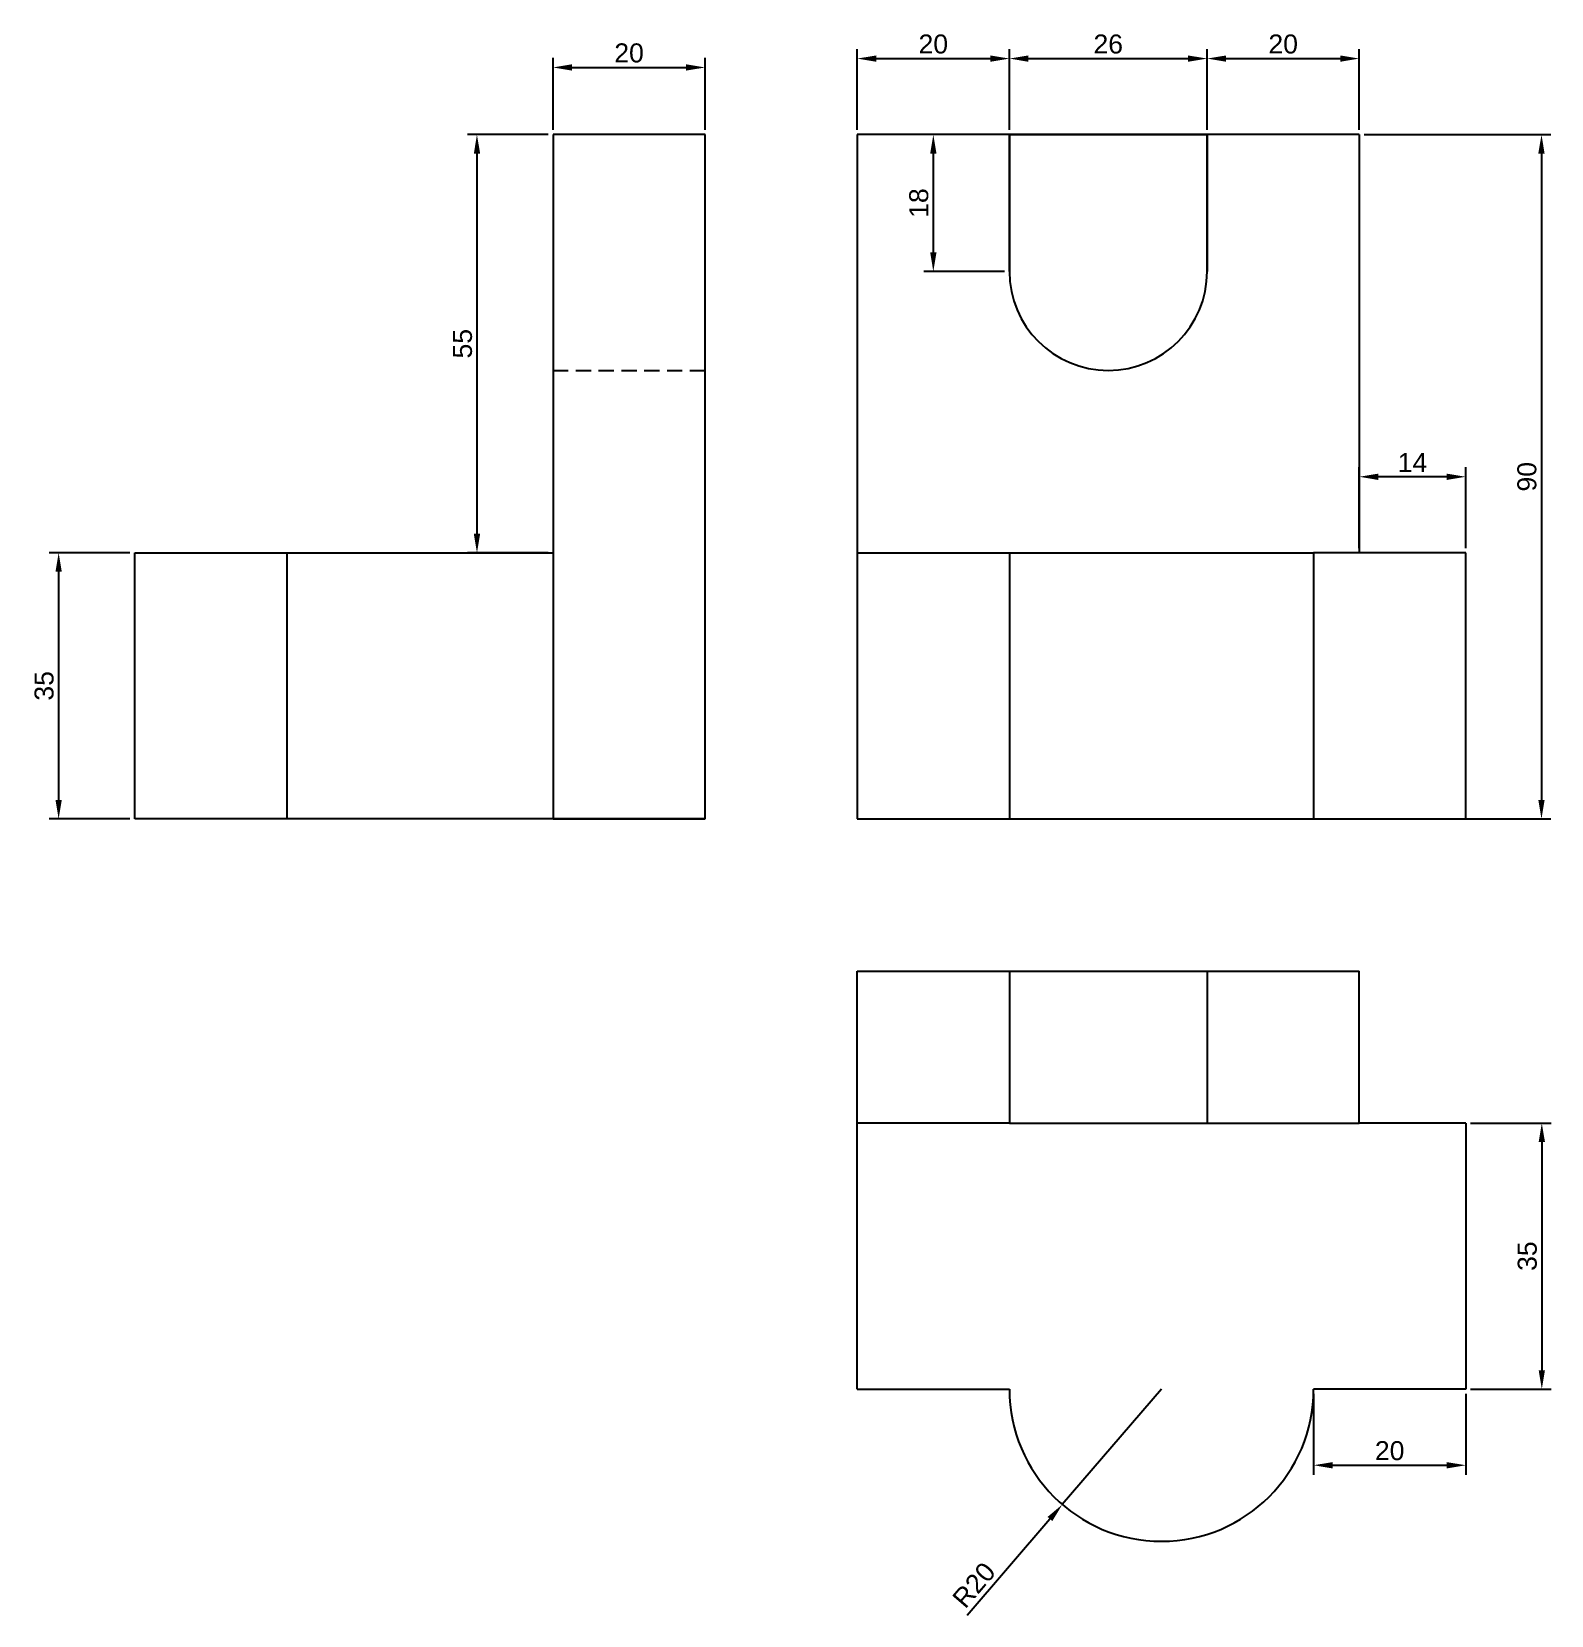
# Model space of a CAD drawing. Header units: millimetres. Extents: x 3391 to 3591, y 946 to 1154.
import ezdxf

# ---------------------------------------------------------------- set-up
doc = ezdxf.new("R2010")
doc.units = ezdxf.units.MM
doc.linetypes.add('JIS_02_2.0', pattern=[3, 2, -1])
doc.styles.get("Standard").update_dxf_attribs({"font": 'arial.ttf'})
doc.dimstyles.new('ISO-25', dxfattribs={"dimtxt": 2.5, "dimasz": 2.5, "dimexe": 1.25, "dimexo": 0.625, "dimtad": 1, "dimtxsty": 'Standard', "dimcen": 2.5, "dimadec": 0, "dimazin": 0, "dimtfac": 1, "dimtmove": 0, "dimatfit": 3, "dimfxl": 1, "dimarcsym": 0})

# ---------------------------------------------------------------- blocks, each defined once
blk = doc.blocks.new('*D2')
at = {"color": 0, "lineweight": -2, "transparency": 16777216}
for p, q in [((3580.6, 1010.34), (3591.22, 1010.34)), ((3589.97, 1007.84), (3589.97, 977.84)), ((3580.6, 975.34), (3591.22, 975.34))]:
    blk.add_line(p, q, dxfattribs=at)
at = {"color": 0, "transparency": 16777216}
for points in [[(3589.56, 1007.84), (3590.39, 1007.84), (3589.97, 1010.34)], [(3589.56, 977.84), (3590.39, 977.84), (3589.97, 975.34)]]:
    blk.add_solid(points, dxfattribs=at)
at = {"layer": 'Defpoints', "color": 0, "transparency": 16777216}
for p in [(3579.97, 1010.34), (3579.97, 975.34), (3589.97, 975.34)]:
    blk.add_point(p, dxfattribs=at)
at = {"color": 0, "transparency": 16777216, "insert": (3588.07, 992.84), "char_height": 2.5, "attachment_point": 5, "rotation": 90}
blk.add_mtext('35', dxfattribs=at)
blk = doc.blocks.new('*D3')
at = {"color": 0, "lineweight": -2, "transparency": 16777216}
for p, q in [((3559.97, 974.71), (3559.97, 964.09)), ((3579.97, 974.71), (3579.97, 964.09)), ((3562.47, 965.34), (3577.47, 965.34))]:
    blk.add_line(p, q, dxfattribs=at)
at = {"color": 0, "transparency": 16777216}
for points in [[(3562.47, 965.75), (3562.47, 964.92), (3559.97, 965.34)], [(3577.47, 965.75), (3577.47, 964.92), (3579.97, 965.34)]]:
    blk.add_solid(points, dxfattribs=at)
at = {"layer": 'Defpoints', "color": 0, "transparency": 16777216}
for p in [(3559.97, 975.34), (3579.97, 975.34), (3579.97, 965.34)]:
    blk.add_point(p, dxfattribs=at)
at = {"color": 0, "transparency": 16777216, "insert": (3569.97, 967.24), "char_height": 2.5, "attachment_point": 5}
blk.add_mtext('20', dxfattribs=at)
blk = doc.blocks.new('*D4')
at = {"color": 0, "lineweight": -2, "transparency": 16777216}
for p, q in [((3404.35, 1085.34), (3393.72, 1085.34)), ((3394.97, 1082.84), (3394.97, 1052.84)), ((3404.35, 1050.34), (3393.72, 1050.34))]:
    blk.add_line(p, q, dxfattribs=at)
at = {"color": 0, "transparency": 16777216}
for points in [[(3394.56, 1082.84), (3395.39, 1082.84), (3394.97, 1085.34)], [(3394.56, 1052.84), (3395.39, 1052.84), (3394.97, 1050.34)]]:
    blk.add_solid(points, dxfattribs=at)
at = {"layer": 'Defpoints', "color": 0, "transparency": 16777216}
for p in [(3404.97, 1085.34), (3394.97, 1050.34), (3404.97, 1050.34)]:
    blk.add_point(p, dxfattribs=at)
at = {"color": 0, "transparency": 16777216, "insert": (3393.07, 1067.84), "char_height": 2.5, "attachment_point": 5, "rotation": 90}
blk.add_mtext('35', dxfattribs=at)
blk = doc.blocks.new('*D5')
at = {"color": 0, "lineweight": -2, "transparency": 16777216}
for p, q in [((3545.97, 1140.96), (3545.97, 1151.59)), ((3548.47, 1150.34), (3563.47, 1150.34)), ((3565.97, 1140.96), (3565.97, 1151.59))]:
    blk.add_line(p, q, dxfattribs=at)
at = {"color": 0, "transparency": 16777216}
for points in [[(3548.47, 1150.75), (3548.47, 1149.92), (3545.97, 1150.34)], [(3563.47, 1150.75), (3563.47, 1149.92), (3565.97, 1150.34)]]:
    blk.add_solid(points, dxfattribs=at)
at = {"layer": 'Defpoints', "color": 0, "transparency": 16777216}
for p in [(3565.97, 1150.34), (3545.97, 1140.34), (3565.97, 1140.34)]:
    blk.add_point(p, dxfattribs=at)
at = {"color": 0, "transparency": 16777216, "insert": (3555.97, 1152.24), "char_height": 2.5, "attachment_point": 5}
blk.add_mtext('20', dxfattribs=at)
blk = doc.blocks.new('*D6')
at = {"color": 0, "lineweight": -2, "transparency": 16777216}
for p, q in [((3519.97, 1140.96), (3519.97, 1151.59)), ((3522.47, 1150.34), (3543.47, 1150.34)), ((3545.97, 1140.96), (3545.97, 1151.59))]:
    blk.add_line(p, q, dxfattribs=at)
at = {"color": 0, "transparency": 16777216}
for points in [[(3522.47, 1150.75), (3522.47, 1149.92), (3519.97, 1150.34)], [(3543.47, 1150.75), (3543.47, 1149.92), (3545.97, 1150.34)]]:
    blk.add_solid(points, dxfattribs=at)
at = {"layer": 'Defpoints', "color": 0, "transparency": 16777216}
for p in [(3545.97, 1150.34), (3519.97, 1140.34), (3545.97, 1140.34)]:
    blk.add_point(p, dxfattribs=at)
at = {"color": 0, "transparency": 16777216, "insert": (3532.97, 1152.24), "char_height": 2.5, "attachment_point": 5}
blk.add_mtext('26', dxfattribs=at)
blk = doc.blocks.new('*D7')
at = {"color": 0, "lineweight": -2, "transparency": 16777216}
for p, q in [((3499.97, 1140.96), (3499.97, 1151.59)), ((3502.47, 1150.34), (3517.47, 1150.34)), ((3519.97, 1140.96), (3519.97, 1151.59))]:
    blk.add_line(p, q, dxfattribs=at)
at = {"color": 0, "transparency": 16777216}
for points in [[(3502.47, 1150.75), (3502.47, 1149.92), (3499.97, 1150.34)], [(3517.47, 1150.75), (3517.47, 1149.92), (3519.97, 1150.34)]]:
    blk.add_solid(points, dxfattribs=at)
at = {"layer": 'Defpoints', "color": 0, "transparency": 16777216}
for p in [(3519.97, 1150.34), (3499.97, 1140.34), (3519.97, 1140.34)]:
    blk.add_point(p, dxfattribs=at)
at = {"color": 0, "transparency": 16777216, "insert": (3509.97, 1152.24), "char_height": 2.5, "attachment_point": 5}
blk.add_mtext('20', dxfattribs=at)
blk = doc.blocks.new('*D8')
at = {"color": 0, "lineweight": -2, "transparency": 16777216}
for p, q in [((3566.6, 1140.34), (3591.18, 1140.34)), ((3589.93, 1137.84), (3589.93, 1052.84)), ((3566.6, 1050.34), (3591.18, 1050.34))]:
    blk.add_line(p, q, dxfattribs=at)
at = {"color": 0, "transparency": 16777216}
for points in [[(3589.51, 1137.84), (3590.34, 1137.84), (3589.93, 1140.34)], [(3589.51, 1052.84), (3590.34, 1052.84), (3589.93, 1050.34)]]:
    blk.add_solid(points, dxfattribs=at)
at = {"layer": 'Defpoints', "color": 0, "transparency": 16777216}
for p in [(3565.97, 1140.34), (3565.97, 1050.34), (3589.93, 1050.34)]:
    blk.add_point(p, dxfattribs=at)
at = {"color": 0, "transparency": 16777216, "insert": (3588.02, 1095.34), "char_height": 2.5, "attachment_point": 5, "rotation": 90}
blk.add_mtext('90', dxfattribs=at)
blk = doc.blocks.new('*D9')
at = {"color": 0, "lineweight": -2, "transparency": 16777216}
for p, q in [((3565.97, 1085.96), (3565.97, 1096.59)), ((3579.97, 1085.96), (3579.97, 1096.59)), ((3577.47, 1095.34), (3568.47, 1095.34))]:
    blk.add_line(p, q, dxfattribs=at)
at = {"color": 0, "transparency": 16777216}
for points in [[(3568.47, 1095.75), (3568.47, 1094.92), (3565.97, 1095.34)], [(3577.47, 1095.75), (3577.47, 1094.92), (3579.97, 1095.34)]]:
    blk.add_solid(points, dxfattribs=at)
at = {"layer": 'Defpoints', "color": 0, "transparency": 16777216}
for p in [(3565.97, 1095.34), (3565.97, 1085.34), (3579.97, 1085.34)]:
    blk.add_point(p, dxfattribs=at)
at = {"color": 0, "transparency": 16777216, "insert": (3572.97, 1097.22), "char_height": 2.5, "attachment_point": 5}
blk.add_mtext('14', dxfattribs=at)
blk = doc.blocks.new('*D10')
at = {"color": 0, "lineweight": -2, "transparency": 16777216}
for p, q in [((3459.97, 1140.96), (3459.97, 1150.42)), ((3479.97, 1140.96), (3479.97, 1150.42)), ((3462.47, 1149.17), (3477.47, 1149.17))]:
    blk.add_line(p, q, dxfattribs=at)
at = {"color": 0, "transparency": 16777216}
for points in [[(3462.47, 1149.59), (3462.47, 1148.76), (3459.97, 1149.17)], [(3477.47, 1149.59), (3477.47, 1148.76), (3479.97, 1149.17)]]:
    blk.add_solid(points, dxfattribs=at)
at = {"layer": 'Defpoints', "color": 0, "transparency": 16777216}
for p in [(3479.97, 1149.17), (3459.97, 1140.34), (3479.97, 1140.34)]:
    blk.add_point(p, dxfattribs=at)
at = {"color": 0, "transparency": 16777216, "insert": (3469.97, 1151.07), "char_height": 2.5, "attachment_point": 5}
blk.add_mtext('20', dxfattribs=at)
blk = doc.blocks.new('*D11')
at = {"color": 0, "lineweight": -2, "transparency": 16777216}
for p, q in [((3459.35, 1140.34), (3448.72, 1140.34)), ((3449.97, 1137.84), (3449.97, 1087.84)), ((3459.35, 1085.34), (3448.72, 1085.34))]:
    blk.add_line(p, q, dxfattribs=at)
at = {"color": 0, "transparency": 16777216}
for points in [[(3449.56, 1137.84), (3450.39, 1137.84), (3449.97, 1140.34)], [(3449.56, 1087.84), (3450.39, 1087.84), (3449.97, 1085.34)]]:
    blk.add_solid(points, dxfattribs=at)
at = {"layer": 'Defpoints', "color": 0, "transparency": 16777216}
for p in [(3459.97, 1140.34), (3449.97, 1085.34), (3459.97, 1085.34)]:
    blk.add_point(p, dxfattribs=at)
at = {"color": 0, "transparency": 16777216, "insert": (3448.08, 1112.84), "char_height": 2.5, "attachment_point": 5, "rotation": 90}
blk.add_mtext('55', dxfattribs=at)
blk = doc.blocks.new('*D12')
at = {"color": 0, "lineweight": -2, "transparency": 16777216}
for p, q in [((3519.35, 1140.34), (3508.72, 1140.34)), ((3509.97, 1137.84), (3509.97, 1124.84)), ((3519.35, 1122.34), (3508.72, 1122.34))]:
    blk.add_line(p, q, dxfattribs=at)
at = {"color": 0, "transparency": 16777216}
for points in [[(3509.56, 1137.84), (3510.39, 1137.84), (3509.97, 1140.34)], [(3509.56, 1124.84), (3510.39, 1124.84), (3509.97, 1122.34)]]:
    blk.add_solid(points, dxfattribs=at)
at = {"layer": 'Defpoints', "color": 0, "transparency": 16777216}
for p in [(3519.97, 1140.34), (3509.97, 1122.34), (3519.97, 1122.34)]:
    blk.add_point(p, dxfattribs=at)
at = {"color": 0, "transparency": 16777216, "insert": (3508.07, 1131.34), "char_height": 2.5, "attachment_point": 5, "rotation": 90}
blk.add_mtext('18', dxfattribs=at)
blk = doc.blocks.new('*D13')
at = {"color": 0, "lineweight": -2, "transparency": 16777216}
for p, q in [((3539.97, 975.34), (3526.93, 960.17)), ((3514.41, 945.6), (3525.31, 958.27))]:
    blk.add_line(p, q, dxfattribs=at)
at = {"color": 0, "transparency": 16777216}
blk.add_solid([(3524.99, 958.54), (3525.62, 958), (3526.93, 960.17)], dxfattribs=at)
at = {"layer": 'Defpoints', "color": 0, "transparency": 16777216}
for p in [(3539.97, 975.34), (3526.93, 960.17)]:
    blk.add_point(p, dxfattribs=at)
at = {"color": 0, "transparency": 16777216, "insert": (3515.32, 949.58), "char_height": 2.5, "attachment_point": 5, "rotation": 49.3191}
blk.add_mtext('R20', dxfattribs=at)

msp = doc.modelspace()

# ---------------------------------------------------------------- linework, layer by layer
for p, q in [((3479.972, 1140.336), (3459.972, 1140.336)), ((3459.972, 1140.336), (3459.972, 1050.336)), ((3479.972, 1050.336), (3479.972, 1140.336)), ((3565.972, 1140.336), (3499.972, 1140.336)), ((3499.972, 1140.336), (3499.972, 1050.336)), ((3519.972, 1140.336), (3519.972, 1122.336)), ((3519.972, 1122.336), (3519.972, 1140.336)), ((3519.972, 1140.336), (3545.972, 1140.336)), ((3545.972, 1140.336), (3545.972, 1122.336)), ((3545.972, 1122.336), (3545.972, 1140.336)), ((3565.972, 1140.336), (3565.972, 1085.336)), ((3404.972, 1050.336), (3404.972, 1085.336)), ((3404.972, 1085.336), (3459.972, 1085.336)), ((3424.972, 1085.336), (3424.972, 1050.336)), ((3499.972, 1085.336), (3519.972, 1085.336)), ((3519.972, 1085.336), (3519.972, 1050.336)), ((3519.972, 1085.336), (3559.972, 1085.336)), ((3579.972, 1085.336), (3559.972, 1085.336)), ((3559.972, 1085.336), (3559.972, 1050.336)), ((3579.972, 1050.336), (3579.972, 1085.336)), ((3424.972, 1050.336), (3404.972, 1050.336)), ((3459.972, 1050.336), (3424.972, 1050.336)), ((3459.972, 1050.336), (3479.972, 1050.336)), ((3479.972, 1050.336), (3459.972, 1050.336)), ((3499.972, 1050.336), (3579.972, 1050.336)), ((3499.972, 1030.336), (3565.972, 1030.336)), ((3499.972, 975.336), (3499.972, 1030.336)), ((3519.972, 1030.336), (3519.972, 1010.336)), ((3545.972, 1030.336), (3545.972, 1010.336)), ((3565.972, 1010.336), (3565.972, 1030.336)), ((3565.972, 1030.336), (3565.972, 1030.336)), ((3519.972, 1010.336), (3499.972, 1010.336)), ((3519.972, 1010.336), (3545.972, 1010.336)), ((3545.972, 1010.336), (3565.972, 1010.336)), ((3579.972, 1010.336), (3565.972, 1010.336)), ((3579.972, 1010.336), (3579.972, 975.336)), ((3499.972, 975.336), (3519.972, 975.336)), ((3579.972, 975.336), (3559.972, 975.336))]:
    msp.add_line(p, q)
at = {"linetype": 'JIS_02_2.0'}
msp.add_line((3459.972, 1109.336), (3479.972, 1109.336), dxfattribs=at)
for centre, radius in [((3532.972, 1122.336), 13), ((3539.972, 975.336), 20)]:
    msp.add_arc(centre, radius, 180, 0)

# ---------------------------------------------------------------- dimensions: what is measured, and where the dimension line sits
at = {"color": 40, "true_color": 0xf8d731}
for base, p1, p2, picture, middle in [((3519.972, 1150.336), (3499.972, 1140.336), (3519.972, 1140.336), '*D7', (3509.972, 1152.238)), ((3545.972, 1150.336), (3519.972, 1140.336), (3545.972, 1140.336), '*D6', (3532.972, 1152.238)), ((3565.972, 1150.336), (3545.972, 1140.336), (3565.972, 1140.336), '*D5', (3555.972, 1152.238)), ((3479.972, 1149.173), (3459.972, 1140.336), (3479.972, 1140.336), '*D10', (3469.972, 1151.074)), ((3565.972, 1095.336), (3579.972, 1085.336), (3565.972, 1085.336), '*D9', (3572.972, 1097.216)), ((3579.972, 965.336), (3559.972, 975.336), (3579.972, 975.336), '*D3', (3569.972, 967.238))]:
    dim = msp.add_linear_dim(base=base, p1=p1, p2=p2, dimstyle='ISO-25', dxfattribs=at)
    dim.commit()
    dim.dimension.update_dxf_attribs({"geometry": picture, "text_midpoint": middle})
for base, p1, p2, picture, middle in [((3449.972, 1085.336), (3459.972, 1140.336), (3459.972, 1085.336), '*D11', (3448.075, 1112.836)), ((3509.972, 1122.336), (3519.972, 1140.336), (3519.972, 1122.336), '*D12', (3508.07, 1131.336)), ((3589.925, 1050.336), (3565.972, 1140.336), (3565.972, 1050.336), '*D8', (3588.024, 1095.336)), ((3394.972, 1050.336), (3404.972, 1085.336), (3404.972, 1050.336), '*D4', (3393.069, 1067.836)), ((3589.972, 975.336), (3579.972, 1010.336), (3579.972, 975.336), '*D2', (3588.069, 992.836))]:
    dim = msp.add_linear_dim(base=base, p1=p1, p2=p2, angle=90, dimstyle='ISO-25', dxfattribs=at)
    dim.commit()
    dim.dimension.update_dxf_attribs({"geometry": picture, "text_midpoint": middle})
dim = msp.add_radius_dim(center=(3539.972, 975.336), mpoint=(3526.935, 960.169), dimstyle='ISO-25', dxfattribs=at)
dim.commit()
dim.dimension.update_dxf_attribs({"geometry": '*D13', "text_midpoint": (3516.764, 948.336), "dimtype": 164})

doc.saveas('drawing.dxf')
